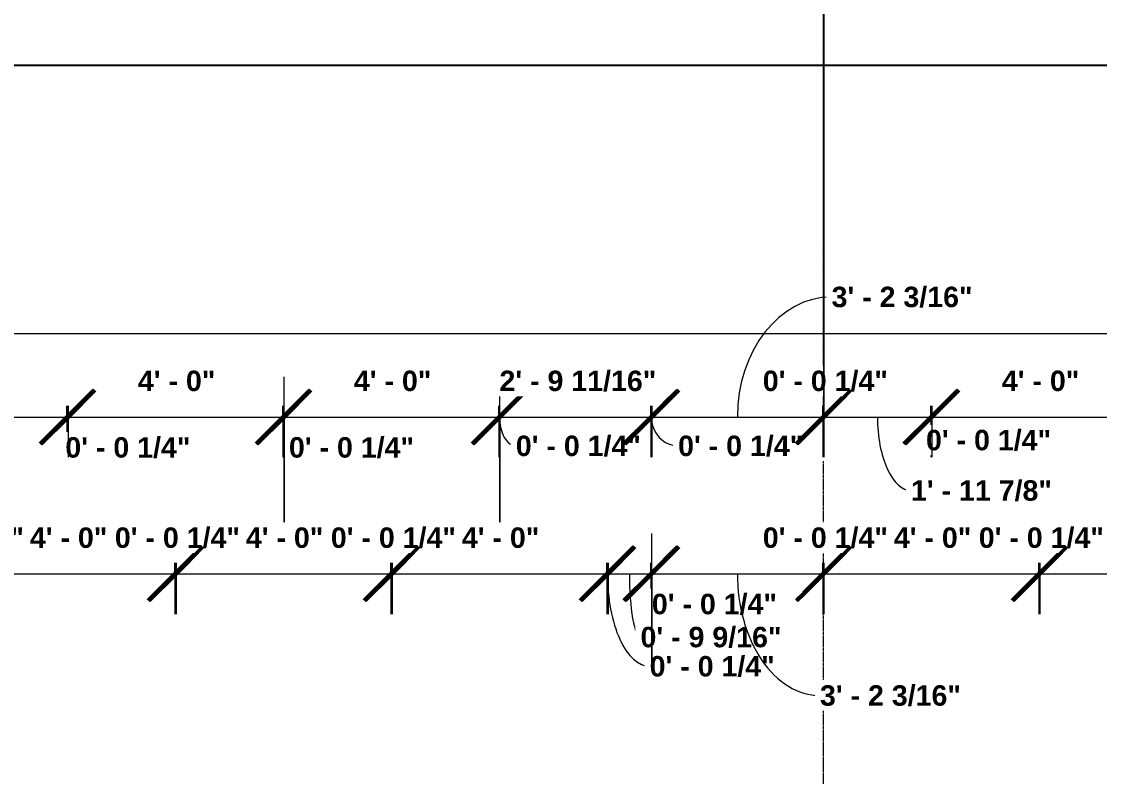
# Model space of a CAD drawing. Header units: inches. Extents: x 23906 to 26777, y -23220 to -20467.
# Drawn here: x 24933.3 to 25174.1, y -23051 to -22882.3 of the extents above; entities that cross this region are included whole.
import ezdxf

# ---------------------------------------------------------------- set-up
doc = ezdxf.new("R2010")
doc.units = ezdxf.units.IN
doc.header["$MEASUREMENT"] = 0
doc.linetypes.add('Grid Line 1_2_', pattern=[0.875, 0.5, -0.125, 0.125, -0.125])
for name, color, linetype, lineweight in [('A-ANNO-DIMS', 211, 'Continuous', 9), ('A-ANNO-DIMS-96', 211, 'Continuous', 9), ('A-SITE-ROAD', 130, 'Continuous', 20), ('A-SITE-SWLK', 140, 'Continuous', 20), ('C-TOPO', 7, 'Continuous', 20), ('S-GRID', 1, 'Continuous', 9)]:
    doc.layers.add(name, color=color, linetype=linetype, lineweight=lineweight)
doc.styles.add('Arial_B_1', font='arialbd.ttf', dxfattribs={"height": 4.566403})
doc.dimstyles.new('OD_Dimension_2_1', dxfattribs={"dimscale": 12, "dimtxt": 4.5, "dimasz": 1, "dimexe": 0.75, "dimexo": 0.5, "dimgap": 0.375, "dimtad": 1, "dimdec": 4, "dimrnd": 0.0625, "dimzin": 1, "dimdsep": 46, "dimlunit": 4, "dimtxsty": 'Arial_B_1', "dimblk1": 'OBLIQUE', "dimblk2": 'OBLIQUE', "dimsah": 1, "dimcen": 0.09, "dimdle": 0.75, "dimazin": 0, "dimtfac": 1, "dimtdec": 4, "dimtix": 1, "dimtmove": 1, "dimatfit": 3, "dimfxl": 1, "dimtvp": 1, "dimtfill": 1, "dimfrac": 2, "dimtolj": 1, "dimtzin": 0, "dimlwd": 13, "dimlwe": 13, "dimarcsym": 2})
doc.dimstyles.new('OD_Dimension_2_2', dxfattribs={"dimscale": 12, "dimtxt": 4.5, "dimasz": 1, "dimexe": 0.75, "dimexo": 0.5, "dimgap": 0.375, "dimtad": 1, "dimdec": 4, "dimrnd": 0.0625, "dimzin": 1, "dimdsep": 46, "dimlunit": 4, "dimtxsty": 'Arial_B_1', "dimblk1": 'OBLIQUE', "dimblk2": 'OBLIQUE', "dimsah": 1, "dimcen": 0.09, "dimdle": 0.75, "dimazin": 0, "dimtfac": 1, "dimtdec": 4, "dimtix": 1, "dimtmove": 0, "dimatfit": 3, "dimfxl": 1, "dimtvp": 1, "dimtfill": 1, "dimfrac": 2, "dimtolj": 1, "dimtzin": 0, "dimlwd": 13, "dimlwe": 13, "dimarcsym": 2})

# ---------------------------------------------------------------- blocks, each defined once
blk = doc.blocks.new('DIMBLOCK120-Enlarged First Floor Plan _East_')
at = {"layer": 'A-ANNO-DIMS-96', "lineweight": 50}
for p, q in [((24895.39, -22970.65), (24901.39, -22964.65)), ((24943.39, -22970.65), (24949.39, -22964.65)), ((24895.39, -22970.65), (24889.39, -22976.65)), ((24943.39, -22970.65), (24937.39, -22976.65))]:
    blk.add_line(p, q, dxfattribs=at)
at = {"layer": 'A-ANNO-DIMS-96', "lineweight": 13}
for p, q in [((24895.39, -22968.16), (24895.39, -22979.65)), ((24895.39, -22970.65), (24895.39, -22968.16)), ((24943.39, -22968.16), (24943.39, -22979.65)), ((24943.39, -22970.65), (24943.39, -22968.16)), ((24895.39, -22970.65), (24943.39, -22970.65))]:
    blk.add_line(p, q, dxfattribs=at)
at = {"layer": 'A-ANNO-DIMS-96', "color": 0, "lineweight": 13, "insert": (24911, -22960.29), "char_height": 4.566, "width": 20.1429, "attachment_point": 1, "line_spacing_factor": 0.938532, "style": 'Arial_B_1', "bg_fill": 3, "box_fill_scale": 1.25, "bg_fill_color": 0, "bg_fill_transparency": 0}
blk.add_mtext('4\' - 0"', dxfattribs=at)
blk = doc.blocks.new('_Oblique')
at = {"color": 0, "linetype": 'ByBlock', "lineweight": -2}
blk.add_line((-0.5, -0.5), (0.5, 0.5), dxfattribs=at)
blk = doc.blocks.new('DIMBLOCK121-Enlarged First Floor Plan _East_')
at = {"layer": 'A-ANNO-DIMS-96', "lineweight": 50}
for p, q in [((24943.39, -22970.65), (24949.39, -22964.65)), ((24943.64, -22970.65), (24949.64, -22964.65)), ((24943.39, -22970.65), (24937.39, -22976.65)), ((24943.64, -22970.65), (24937.64, -22976.65))]:
    blk.add_line(p, q, dxfattribs=at)
at = {"layer": 'A-ANNO-DIMS-96', "lineweight": 13}
for p, q in [((24943.39, -22968.16), (24943.39, -22979.65)), ((24943.39, -22970.65), (24943.39, -22968.16)), ((24943.64, -22968.16), (24943.64, -22979.65)), ((24943.64, -22970.65), (24943.64, -22968.16)), ((24943.39, -22970.65), (24943.64, -22970.65))]:
    blk.add_line(p, q, dxfattribs=at)
blk.add_ellipse((24943.04, -22970.65), major_axis=(0, 6.8), ratio=0.069803, start_param=3.141593, end_param=4.712389, dxfattribs=at)
at = {"layer": 'A-ANNO-DIMS-96', "color": 0, "lineweight": 13, "insert": (24943.04, -22975.16), "char_height": 4.5664, "width": 32.4857, "attachment_point": 1, "line_spacing_factor": 0.938532, "style": 'Arial_B_1', "bg_fill": 3, "box_fill_scale": 1.25, "bg_fill_color": 0, "bg_fill_transparency": 0}
blk.add_mtext('0\' - 0 1/4"', dxfattribs=at)
blk = doc.blocks.new('DIMBLOCK122-Enlarged First Floor Plan _East_')
at = {"layer": 'A-ANNO-DIMS-96', "lineweight": 50}
for p, q in [((24943.64, -22970.65), (24949.64, -22964.65)), ((24991.64, -22970.65), (24997.64, -22964.65)), ((24943.64, -22970.65), (24937.64, -22976.65)), ((24991.64, -22970.65), (24985.64, -22976.65))]:
    blk.add_line(p, q, dxfattribs=at)
at = {"layer": 'A-ANNO-DIMS-96', "lineweight": 13}
for p, q in [((24943.64, -22968.16), (24943.64, -22979.65)), ((24943.64, -22970.65), (24943.64, -22968.16)), ((24991.64, -22968.16), (24991.64, -22979.65)), ((24991.64, -22970.65), (24991.64, -22968.16)), ((24943.64, -22970.65), (24991.64, -22970.65))]:
    blk.add_line(p, q, dxfattribs=at)
at = {"layer": 'A-ANNO-DIMS-96', "color": 0, "lineweight": 13, "insert": (24959.25, -22960.29), "char_height": 4.566, "width": 20.1429, "attachment_point": 1, "line_spacing_factor": 0.938532, "style": 'Arial_B_1', "bg_fill": 3, "box_fill_scale": 1.25, "bg_fill_color": 0, "bg_fill_transparency": 0}
blk.add_mtext('4\' - 0"', dxfattribs=at)
blk = doc.blocks.new('DIMBLOCK123-Enlarged First Floor Plan _East_')
at = {"layer": 'A-ANNO-DIMS-96', "lineweight": 13}
for p, q in [((24991.89, -22998.63), (24991.89, -22961.65)), ((24991.64, -22968.16), (24991.64, -22979.65)), ((24991.64, -22970.65), (24991.64, -22968.16)), ((24991.64, -22970.65), (24991.89, -22970.65)), ((24991.89, -22970.65), (24991.89, -22998.63))]:
    blk.add_line(p, q, dxfattribs=at)
at = {"layer": 'A-ANNO-DIMS-96', "lineweight": 50}
for p, q in [((24991.64, -22970.65), (24997.64, -22964.65)), ((24991.89, -22970.65), (24997.89, -22964.65)), ((24991.64, -22970.65), (24985.64, -22976.65)), ((24991.89, -22970.65), (24985.89, -22976.65))]:
    blk.add_line(p, q, dxfattribs=at)
at = {"layer": 'A-ANNO-DIMS-96', "lineweight": 13}
blk.add_ellipse((24992.99, -22970.65), major_axis=(0, 6.8), ratio=0.180473, start_param=1.570796, end_param=3.141593, dxfattribs=at)
at = {"layer": 'A-ANNO-DIMS-96', "color": 0, "lineweight": 13, "insert": (24992.99, -22975.16), "char_height": 4.5664, "width": 32.4857, "attachment_point": 1, "line_spacing_factor": 0.938532, "style": 'Arial_B_1', "bg_fill": 3, "box_fill_scale": 1.25, "bg_fill_color": 0, "bg_fill_transparency": 0}
blk.add_mtext('0\' - 0 1/4"', dxfattribs=at)
blk = doc.blocks.new('DIMBLOCK124-Enlarged First Floor Plan _East_')
at = {"layer": 'A-ANNO-DIMS-96', "lineweight": 13}
for p, q in [((24991.89, -22998.63), (24991.89, -22961.65)), ((25039.89, -22968.16), (25039.89, -22979.65)), ((25039.89, -22970.65), (25039.89, -22968.16)), ((24991.89, -22970.65), (25039.89, -22970.65)), ((24991.89, -22970.65), (24991.89, -22998.63))]:
    blk.add_line(p, q, dxfattribs=at)
at = {"layer": 'A-ANNO-DIMS-96', "lineweight": 50}
for p, q in [((24991.89, -22970.65), (24997.89, -22964.65)), ((25039.89, -22970.65), (25045.89, -22964.65)), ((24991.89, -22970.65), (24985.89, -22976.65)), ((25039.89, -22970.65), (25033.89, -22976.65))]:
    blk.add_line(p, q, dxfattribs=at)
at = {"layer": 'A-ANNO-DIMS-96', "color": 0, "lineweight": 13, "insert": (25007.5, -22960.29), "char_height": 4.566, "width": 20.1429, "attachment_point": 1, "line_spacing_factor": 0.938532, "style": 'Arial_B_1', "bg_fill": 3, "box_fill_scale": 1.25, "bg_fill_color": 0, "bg_fill_transparency": 0}
blk.add_mtext('4\' - 0"', dxfattribs=at)
blk = doc.blocks.new('DIMBLOCK125-Enlarged First Floor Plan _East_')
at = {"layer": 'A-ANNO-DIMS-96', "lineweight": 13}
for p, q in [((25040.14, -22998.63), (25040.14, -22961.65)), ((25039.89, -22968.16), (25039.89, -22979.65)), ((25039.89, -22970.65), (25039.89, -22968.16)), ((25039.89, -22970.65), (25040.14, -22970.65)), ((25040.14, -22970.65), (25040.14, -22998.63))]:
    blk.add_line(p, q, dxfattribs=at)
at = {"layer": 'A-ANNO-DIMS-96', "lineweight": 50}
for p, q in [((25039.89, -22970.65), (25045.89, -22964.65)), ((25040.14, -22970.65), (25046.14, -22964.65)), ((25039.89, -22970.65), (25033.89, -22976.65)), ((25040.14, -22970.65), (25034.14, -22976.65))]:
    blk.add_line(p, q, dxfattribs=at)
at = {"layer": 'A-ANNO-DIMS-96', "lineweight": 13}
blk.add_ellipse((25043.68, -22970.65), major_axis=(0, 6.44), ratio=0.568643, start_param=1.570796, end_param=3.141593, dxfattribs=at)
at = {"layer": 'A-ANNO-DIMS-96', "color": 0, "lineweight": 13, "insert": (25043.68, -22974.81), "char_height": 4.5664, "width": 32.4857, "attachment_point": 1, "line_spacing_factor": 0.938532, "style": 'Arial_B_1', "bg_fill": 3, "box_fill_scale": 1.25, "bg_fill_color": 0, "bg_fill_transparency": 0}
blk.add_mtext('0\' - 0 1/4"', dxfattribs=at)
blk = doc.blocks.new('DIMBLOCK126-Enlarged First Floor Plan _East_')
at = {"layer": 'A-ANNO-DIMS-96', "lineweight": 13}
for p, q in [((25040.14, -22998.63), (25040.14, -22961.65)), ((25073.83, -22968.16), (25073.83, -22979.65)), ((25073.83, -22970.65), (25073.83, -22968.16)), ((25040.14, -22970.65), (25073.83, -22970.65)), ((25040.14, -22970.65), (25040.14, -22998.63))]:
    blk.add_line(p, q, dxfattribs=at)
at = {"layer": 'A-ANNO-DIMS-96', "lineweight": 50}
for p, q in [((25040.14, -22970.65), (25046.14, -22964.65)), ((25073.83, -22970.65), (25079.83, -22964.65)), ((25040.14, -22970.65), (25034.14, -22976.65)), ((25073.83, -22970.65), (25067.83, -22976.65))]:
    blk.add_line(p, q, dxfattribs=at)
at = {"layer": 'A-ANNO-DIMS-96', "color": 0, "lineweight": 13, "insert": (25040.02, -22960.29), "char_height": 4.5664, "width": 40.7143, "attachment_point": 1, "line_spacing_factor": 0.938532, "style": 'Arial_B_1', "bg_fill": 3, "box_fill_scale": 1.25, "bg_fill_color": 0, "bg_fill_transparency": 0}
blk.add_mtext('2\' - 9 11/16"', dxfattribs=at)
blk = doc.blocks.new('DIMBLOCK127-Enlarged First Floor Plan _East_')
at = {"layer": 'A-ANNO-DIMS-96', "lineweight": 50}
for p, q in [((25073.83, -22970.65), (25079.83, -22964.65)), ((25074.08, -22970.65), (25080.08, -22964.65)), ((25073.83, -22970.65), (25067.83, -22976.65)), ((25074.08, -22970.65), (25068.08, -22976.65))]:
    blk.add_line(p, q, dxfattribs=at)
at = {"layer": 'A-ANNO-DIMS-96', "lineweight": 13}
for p, q in [((25073.83, -22968.16), (25073.83, -22979.65)), ((25073.83, -22970.65), (25073.83, -22968.16)), ((25074.08, -22968.16), (25074.08, -22979.65)), ((25074.08, -22970.65), (25074.08, -22968.16)), ((25073.83, -22970.65), (25074.08, -22970.65))]:
    blk.add_line(p, q, dxfattribs=at)
blk.add_ellipse((25079.93, -22970.65), major_axis=(0, 6.44), ratio=0.927589, start_param=1.570796, end_param=3.141593, dxfattribs=at)
at = {"layer": 'A-ANNO-DIMS-96', "color": 0, "lineweight": 13, "insert": (25079.93, -22974.81), "char_height": 4.5664, "width": 32.4857, "attachment_point": 1, "line_spacing_factor": 0.938532, "style": 'Arial_B_1', "bg_fill": 3, "box_fill_scale": 1.25, "bg_fill_color": 0, "bg_fill_transparency": 0}
blk.add_mtext('0\' - 0 1/4"', dxfattribs=at)
blk = doc.blocks.new('DIMBLOCK128-Enlarged First Floor Plan _East_')
at = {"layer": 'A-ANNO-DIMS-96', "lineweight": 50}
for p, q in [((25074.08, -22970.65), (25080.08, -22964.65)), ((25112.27, -22970.65), (25118.27, -22964.65)), ((25074.08, -22970.65), (25068.08, -22976.65)), ((25112.27, -22970.65), (25106.27, -22976.65))]:
    blk.add_line(p, q, dxfattribs=at)
at = {"layer": 'A-ANNO-DIMS-96', "lineweight": 13}
for p, q in [((25074.08, -22968.16), (25074.08, -22979.65)), ((25074.08, -22970.65), (25074.08, -22968.16)), ((25112.27, -22968.16), (25112.27, -22979.65)), ((25112.27, -22970.65), (25112.27, -22968.16)), ((25074.08, -22970.65), (25112.27, -22970.65))]:
    blk.add_line(p, q, dxfattribs=at)
blk.add_ellipse((25114.21, -22970.65), major_axis=(0, 26.83), ratio=0.784004, start_param=0, end_param=1.570796, dxfattribs=at)
at = {"layer": 'A-ANNO-DIMS-96', "color": 0, "lineweight": 13, "insert": (25114.21, -22941.53), "char_height": 4.5664, "width": 36.6, "attachment_point": 1, "line_spacing_factor": 0.938532, "style": 'Arial_B_1', "bg_fill": 3, "box_fill_scale": 1.25, "bg_fill_color": 0, "bg_fill_transparency": 0}
blk.add_mtext('3\' - 2 3/16"', dxfattribs=at)
blk = doc.blocks.new('DIMBLOCK129-Enlarged First Floor Plan _East_')
at = {"layer": 'A-ANNO-DIMS-96', "lineweight": 13}
for p, q in [((25112.52, -22804.62), (25112.52, -22979.65)), ((25112.52, -22970.65), (25112.52, -22804.62)), ((25112.27, -22968.16), (25112.27, -22979.65)), ((25112.27, -22970.65), (25112.27, -22968.16)), ((25112.27, -22970.65), (25112.52, -22970.65))]:
    blk.add_line(p, q, dxfattribs=at)
at = {"layer": 'A-ANNO-DIMS-96', "lineweight": 50}
for p, q in [((25112.27, -22970.65), (25118.27, -22964.65)), ((25112.52, -22970.65), (25118.52, -22964.65)), ((25112.27, -22970.65), (25106.27, -22976.65)), ((25112.52, -22970.65), (25106.52, -22976.65))]:
    blk.add_line(p, q, dxfattribs=at)
at = {"layer": 'A-ANNO-DIMS-96', "color": 0, "lineweight": 13, "insert": (25098.85, -22960.29), "char_height": 4.5664, "width": 32.4857, "attachment_point": 1, "line_spacing_factor": 0.938532, "style": 'Arial_B_1', "bg_fill": 3, "box_fill_scale": 1.25, "bg_fill_color": 0, "bg_fill_transparency": 0}
blk.add_mtext('0\' - 0 1/4"', dxfattribs=at)
blk = doc.blocks.new('DIMBLOCK130-Enlarged First Floor Plan _East_')
at = {"layer": 'A-ANNO-DIMS-96', "lineweight": 13}
for p, q in [((25112.52, -22804.62), (25112.52, -22979.65)), ((25112.52, -22970.65), (25112.52, -22804.62)), ((25136.39, -22968.16), (25136.39, -22979.65)), ((25136.39, -22970.65), (25136.39, -22968.16)), ((25112.52, -22970.65), (25136.39, -22970.65))]:
    blk.add_line(p, q, dxfattribs=at)
at = {"layer": 'A-ANNO-DIMS-96', "lineweight": 50}
for p, q in [((25112.52, -22970.65), (25118.52, -22964.65)), ((25136.39, -22970.65), (25142.39, -22964.65)), ((25112.52, -22970.65), (25106.52, -22976.65)), ((25136.39, -22970.65), (25130.39, -22976.65))]:
    blk.add_line(p, q, dxfattribs=at)
at = {"layer": 'A-ANNO-DIMS-96', "lineweight": 13}
blk.add_ellipse((25131.95, -22970.65), major_axis=(0, 16.42), ratio=0.456341, start_param=1.570796, end_param=3.141593, dxfattribs=at)
at = {"layer": 'A-ANNO-DIMS-96', "color": 0, "lineweight": 13, "insert": (25131.95, -22984.79), "char_height": 4.5664, "width": 36.6, "attachment_point": 1, "line_spacing_factor": 0.938532, "style": 'Arial_B_1', "bg_fill": 3, "box_fill_scale": 1.25, "bg_fill_color": 0, "bg_fill_transparency": 0}
blk.add_mtext('1\' - 11 7/8"', dxfattribs=at)
blk = doc.blocks.new('DIMBLOCK131-Enlarged First Floor Plan _East_')
at = {"layer": 'A-ANNO-DIMS-96', "lineweight": 50}
for p, q in [((25136.39, -22970.65), (25142.39, -22964.65)), ((25136.64, -22970.65), (25142.64, -22964.65)), ((25136.39, -22970.65), (25130.39, -22976.65)), ((25136.64, -22970.65), (25130.64, -22976.65))]:
    blk.add_line(p, q, dxfattribs=at)
at = {"layer": 'A-ANNO-DIMS-96', "lineweight": 13}
for p, q in [((25136.39, -22968.16), (25136.39, -22979.65)), ((25136.39, -22970.65), (25136.39, -22968.16)), ((25136.64, -22968.16), (25136.64, -22979.65)), ((25136.64, -22970.65), (25136.64, -22968.16)), ((25136.39, -22970.65), (25136.64, -22970.65))]:
    blk.add_line(p, q, dxfattribs=at)
blk.add_ellipse((25135.31, -22970.65), major_axis=(0, 5.15), ratio=0.23445, start_param=3.141593, end_param=4.712389, dxfattribs=at)
at = {"layer": 'A-ANNO-DIMS-96', "color": 0, "lineweight": 13, "insert": (25135.31, -22973.52), "char_height": 4.5664, "width": 32.4857, "attachment_point": 1, "line_spacing_factor": 0.938532, "style": 'Arial_B_1', "bg_fill": 3, "box_fill_scale": 1.25, "bg_fill_color": 0, "bg_fill_transparency": 0}
blk.add_mtext('0\' - 0 1/4"', dxfattribs=at)
blk = doc.blocks.new('DIMBLOCK132-Enlarged First Floor Plan _East_')
at = {"layer": 'A-ANNO-DIMS-96', "lineweight": 50}
for p, q in [((25136.64, -22970.65), (25142.64, -22964.65)), ((25184.64, -22970.65), (25190.64, -22964.65)), ((25136.64, -22970.65), (25130.64, -22976.65)), ((25184.64, -22970.65), (25178.64, -22976.65))]:
    blk.add_line(p, q, dxfattribs=at)
at = {"layer": 'A-ANNO-DIMS-96', "lineweight": 13}
for p, q in [((25136.64, -22968.16), (25136.64, -22979.65)), ((25136.64, -22970.65), (25136.64, -22968.16)), ((25184.64, -22968.16), (25184.64, -22979.65)), ((25184.64, -22970.65), (25184.64, -22968.16)), ((25136.64, -22970.65), (25184.64, -22970.65))]:
    blk.add_line(p, q, dxfattribs=at)
at = {"layer": 'A-ANNO-DIMS-96', "color": 0, "lineweight": 13, "insert": (25152.25, -22960.29), "char_height": 4.566, "width": 20.1429, "attachment_point": 1, "line_spacing_factor": 0.938532, "style": 'Arial_B_1', "bg_fill": 3, "box_fill_scale": 1.25, "bg_fill_color": 0, "bg_fill_transparency": 0}
blk.add_mtext('4\' - 0"', dxfattribs=at)
blk = doc.blocks.new('DIMBLOCK217-Enlarged First Floor Plan _East_')
at = {"layer": 'A-ANNO-DIMS-96', "lineweight": 50}
for p, q in [((24919.27, -23005.69), (24925.27, -22999.69)), ((24919.52, -23005.69), (24925.52, -22999.69)), ((24919.27, -23005.69), (24913.27, -23011.69)), ((24919.52, -23005.69), (24913.52, -23011.69))]:
    blk.add_line(p, q, dxfattribs=at)
at = {"layer": 'A-ANNO-DIMS-96', "lineweight": 13}
for p, q in [((24919.27, -23003.2), (24919.27, -23014.69)), ((24919.27, -23005.69), (24919.27, -23003.2)), ((24919.52, -23003.2), (24919.52, -23014.69)), ((24919.52, -23005.69), (24919.52, -23003.2)), ((24919.27, -23005.69), (24919.52, -23005.69))]:
    blk.add_line(p, q, dxfattribs=at)
at = {"layer": 'A-ANNO-DIMS-96', "color": 0, "lineweight": 13, "insert": (24905.85, -22995.33), "char_height": 4.5664, "width": 32.4857, "attachment_point": 1, "line_spacing_factor": 0.938532, "style": 'Arial_B_1', "bg_fill": 3, "box_fill_scale": 1.25, "bg_fill_color": 0, "bg_fill_transparency": 0}
blk.add_mtext('0\' - 0 1/4"', dxfattribs=at)
blk = doc.blocks.new('DIMBLOCK218-Enlarged First Floor Plan _East_')
at = {"layer": 'A-ANNO-DIMS-96', "lineweight": 50}
for p, q in [((24919.52, -23005.69), (24925.52, -22999.69)), ((24967.52, -23005.69), (24973.52, -22999.69)), ((24919.52, -23005.69), (24913.52, -23011.69)), ((24967.52, -23005.69), (24961.52, -23011.69))]:
    blk.add_line(p, q, dxfattribs=at)
at = {"layer": 'A-ANNO-DIMS-96', "lineweight": 13}
for p, q in [((24919.52, -23003.2), (24919.52, -23014.69)), ((24919.52, -23005.69), (24919.52, -23003.2)), ((24967.52, -23003.2), (24967.52, -23014.69)), ((24967.52, -23005.69), (24967.52, -23003.2)), ((24919.52, -23005.69), (24967.52, -23005.69))]:
    blk.add_line(p, q, dxfattribs=at)
at = {"layer": 'A-ANNO-DIMS-96', "color": 0, "lineweight": 13, "insert": (24935.12, -22995.33), "char_height": 4.566, "width": 20.1429, "attachment_point": 1, "line_spacing_factor": 0.938532, "style": 'Arial_B_1', "bg_fill": 3, "box_fill_scale": 1.25, "bg_fill_color": 0, "bg_fill_transparency": 0}
blk.add_mtext('4\' - 0"', dxfattribs=at)
blk = doc.blocks.new('DIMBLOCK219-Enlarged First Floor Plan _East_')
at = {"layer": 'A-ANNO-DIMS-96', "lineweight": 50}
for p, q in [((24967.52, -23005.69), (24973.52, -22999.69)), ((24967.77, -23005.69), (24973.77, -22999.69)), ((24967.52, -23005.69), (24961.52, -23011.69)), ((24967.77, -23005.69), (24961.77, -23011.69))]:
    blk.add_line(p, q, dxfattribs=at)
at = {"layer": 'A-ANNO-DIMS-96', "lineweight": 13}
for p, q in [((24967.52, -23003.2), (24967.52, -23014.69)), ((24967.52, -23005.69), (24967.52, -23003.2)), ((24967.77, -23003.2), (24967.77, -23014.69)), ((24967.77, -23005.69), (24967.77, -23003.2)), ((24967.52, -23005.69), (24967.77, -23005.69))]:
    blk.add_line(p, q, dxfattribs=at)
at = {"layer": 'A-ANNO-DIMS-96', "color": 0, "lineweight": 13, "insert": (24954.1, -22995.33), "char_height": 4.5664, "width": 32.4857, "attachment_point": 1, "line_spacing_factor": 0.938532, "style": 'Arial_B_1', "bg_fill": 3, "box_fill_scale": 1.25, "bg_fill_color": 0, "bg_fill_transparency": 0}
blk.add_mtext('0\' - 0 1/4"', dxfattribs=at)
blk = doc.blocks.new('DIMBLOCK220-Enlarged First Floor Plan _East_')
at = {"layer": 'A-ANNO-DIMS-96', "lineweight": 50}
for p, q in [((24967.77, -23005.69), (24973.77, -22999.69)), ((25015.77, -23005.69), (25021.77, -22999.69)), ((24967.77, -23005.69), (24961.77, -23011.69)), ((25015.77, -23005.69), (25009.77, -23011.69))]:
    blk.add_line(p, q, dxfattribs=at)
at = {"layer": 'A-ANNO-DIMS-96', "lineweight": 13}
for p, q in [((24967.77, -23003.2), (24967.77, -23014.69)), ((24967.77, -23005.69), (24967.77, -23003.2)), ((25015.77, -23003.2), (25015.77, -23014.69)), ((25015.77, -23005.69), (25015.77, -23003.2)), ((24967.77, -23005.69), (25015.77, -23005.69))]:
    blk.add_line(p, q, dxfattribs=at)
at = {"layer": 'A-ANNO-DIMS-96', "color": 0, "lineweight": 13, "insert": (24983.37, -22995.33), "char_height": 4.566, "width": 20.1429, "attachment_point": 1, "line_spacing_factor": 0.938532, "style": 'Arial_B_1', "bg_fill": 3, "box_fill_scale": 1.25, "bg_fill_color": 0, "bg_fill_transparency": 0}
blk.add_mtext('4\' - 0"', dxfattribs=at)
blk = doc.blocks.new('DIMBLOCK221-Enlarged First Floor Plan _East_')
at = {"layer": 'A-ANNO-DIMS-96', "lineweight": 50}
for p, q in [((25015.77, -23005.69), (25021.77, -22999.69)), ((25016.02, -23005.69), (25022.02, -22999.69)), ((25015.77, -23005.69), (25009.77, -23011.69)), ((25016.02, -23005.69), (25010.02, -23011.69))]:
    blk.add_line(p, q, dxfattribs=at)
at = {"layer": 'A-ANNO-DIMS-96', "lineweight": 13}
for p, q in [((25015.77, -23003.2), (25015.77, -23014.69)), ((25015.77, -23005.69), (25015.77, -23003.2)), ((25016.02, -23003.2), (25016.02, -23014.69)), ((25016.02, -23005.69), (25016.02, -23003.2)), ((25015.77, -23005.69), (25016.02, -23005.69))]:
    blk.add_line(p, q, dxfattribs=at)
at = {"layer": 'A-ANNO-DIMS-96', "color": 0, "lineweight": 13, "insert": (25002.35, -22995.33), "char_height": 4.5664, "width": 32.4857, "attachment_point": 1, "line_spacing_factor": 0.938532, "style": 'Arial_B_1', "bg_fill": 3, "box_fill_scale": 1.25, "bg_fill_color": 0, "bg_fill_transparency": 0}
blk.add_mtext('0\' - 0 1/4"', dxfattribs=at)
blk = doc.blocks.new('DIMBLOCK222-Enlarged First Floor Plan _East_')
at = {"layer": 'A-ANNO-DIMS-96', "lineweight": 50}
for p, q in [((25016.02, -23005.69), (25022.02, -22999.69)), ((25064.02, -23005.69), (25070.02, -22999.69)), ((25016.02, -23005.69), (25010.02, -23011.69)), ((25064.02, -23005.69), (25058.02, -23011.69))]:
    blk.add_line(p, q, dxfattribs=at)
at = {"layer": 'A-ANNO-DIMS-96', "lineweight": 13}
for p, q in [((25016.02, -23003.2), (25016.02, -23014.69)), ((25016.02, -23005.69), (25016.02, -23003.2)), ((25064.02, -23003.2), (25064.02, -23014.69)), ((25064.02, -23005.69), (25064.02, -23003.2)), ((25016.02, -23005.69), (25064.02, -23005.69))]:
    blk.add_line(p, q, dxfattribs=at)
at = {"layer": 'A-ANNO-DIMS-96', "color": 0, "lineweight": 13, "insert": (25031.62, -22995.33), "char_height": 4.566, "width": 20.1429, "attachment_point": 1, "line_spacing_factor": 0.938532, "style": 'Arial_B_1', "bg_fill": 3, "box_fill_scale": 1.25, "bg_fill_color": 0, "bg_fill_transparency": 0}
blk.add_mtext('4\' - 0"', dxfattribs=at)
blk = doc.blocks.new('DIMBLOCK223-Enlarged First Floor Plan _East_')
at = {"layer": 'A-ANNO-DIMS-96', "lineweight": 50}
for p, q in [((25064.02, -23005.69), (25070.02, -22999.69)), ((25064.27, -23005.69), (25070.27, -22999.69)), ((25064.02, -23005.69), (25058.02, -23011.69)), ((25064.27, -23005.69), (25058.27, -23011.69))]:
    blk.add_line(p, q, dxfattribs=at)
at = {"layer": 'A-ANNO-DIMS-96', "lineweight": 13}
for p, q in [((25064.02, -23003.2), (25064.02, -23014.69)), ((25064.02, -23005.69), (25064.02, -23003.2)), ((25064.27, -23003.2), (25064.27, -23014.69)), ((25064.27, -23005.69), (25064.27, -23003.2)), ((25064.02, -23005.69), (25064.27, -23005.69))]:
    blk.add_line(p, q, dxfattribs=at)
blk.add_ellipse((25073.57, -23005.69), major_axis=(0, 20.67), ratio=0.456117, start_param=1.570796, end_param=3.141593, dxfattribs=at)
at = {"layer": 'A-ANNO-DIMS-96', "color": 0, "lineweight": 13, "insert": (25073.57, -23024.07), "char_height": 4.5664, "width": 32.4857, "attachment_point": 1, "line_spacing_factor": 0.938532, "style": 'Arial_B_1', "bg_fill": 3, "box_fill_scale": 1.25, "bg_fill_color": 0, "bg_fill_transparency": 0}
blk.add_mtext('0\' - 0 1/4"', dxfattribs=at)
blk = doc.blocks.new('DIMBLOCK224-Enlarged First Floor Plan _East_')
at = {"layer": 'A-ANNO-DIMS-96', "lineweight": 50}
for p, q in [((25064.27, -23005.69), (25070.27, -22999.69)), ((25073.83, -23005.69), (25079.83, -22999.69)), ((25064.27, -23005.69), (25058.27, -23011.69)), ((25073.83, -23005.69), (25067.83, -23011.69))]:
    blk.add_line(p, q, dxfattribs=at)
at = {"layer": 'A-ANNO-DIMS-96', "lineweight": 13}
for p, q in [((25064.27, -23003.2), (25064.27, -23014.69)), ((25064.27, -23005.69), (25064.27, -23003.2)), ((25073.83, -23003.2), (25073.83, -23014.69)), ((25073.83, -23005.69), (25073.83, -23003.2)), ((25064.27, -23005.69), (25073.83, -23005.69))]:
    blk.add_line(p, q, dxfattribs=at)
blk.add_ellipse((25071.53, -23005.69), major_axis=(0, 14.13), ratio=0.175751, start_param=1.570796, end_param=3.141593, dxfattribs=at)
at = {"layer": 'A-ANNO-DIMS-96', "color": 0, "lineweight": 13, "insert": (25071.53, -23017.54), "char_height": 4.5664, "width": 36.6, "attachment_point": 1, "line_spacing_factor": 0.938532, "style": 'Arial_B_1', "bg_fill": 3, "box_fill_scale": 1.25, "bg_fill_color": 0, "bg_fill_transparency": 0}
blk.add_mtext('0\' - 9 9/16"', dxfattribs=at)
blk = doc.blocks.new('DIMBLOCK225-Enlarged First Floor Plan _East_')
at = {"layer": 'A-ANNO-DIMS-96', "lineweight": 13}
for p, q in [((25074.08, -23026.3), (25074.08, -22996.69)), ((25073.83, -23003.2), (25073.83, -23014.69)), ((25073.83, -23005.69), (25073.83, -23003.2)), ((25073.83, -23005.69), (25074.08, -23005.69)), ((25074.08, -23005.69), (25074.08, -23026.3))]:
    blk.add_line(p, q, dxfattribs=at)
at = {"layer": 'A-ANNO-DIMS-96', "lineweight": 50}
for p, q in [((25073.83, -23005.69), (25079.83, -22999.69)), ((25074.08, -23005.69), (25080.08, -22999.69)), ((25073.83, -23005.69), (25067.83, -23011.69)), ((25074.08, -23005.69), (25068.08, -23011.69))]:
    blk.add_line(p, q, dxfattribs=at)
at = {"layer": 'A-ANNO-DIMS-96', "lineweight": 13}
blk.add_ellipse((25074.07, -23005.69), major_axis=(0, 6.75), ratio=0.017862, start_param=1.570796, end_param=3.141593, dxfattribs=at)
at = {"layer": 'A-ANNO-DIMS-96', "color": 0, "lineweight": 13, "insert": (25074.07, -23010.16), "char_height": 4.5664, "width": 32.4857, "attachment_point": 1, "line_spacing_factor": 0.938532, "style": 'Arial_B_1', "bg_fill": 3, "box_fill_scale": 1.25, "bg_fill_color": 0, "bg_fill_transparency": 0}
blk.add_mtext('0\' - 0 1/4"', dxfattribs=at)
blk = doc.blocks.new('DIMBLOCK226-Enlarged First Floor Plan _East_')
at = {"layer": 'A-ANNO-DIMS-96', "lineweight": 13}
for p, q in [((25074.08, -23026.3), (25074.08, -22996.69)), ((25112.27, -23003.2), (25112.27, -23014.69)), ((25112.27, -23005.69), (25112.27, -23003.2)), ((25074.08, -23005.69), (25112.27, -23005.69)), ((25074.08, -23005.69), (25074.08, -23026.3))]:
    blk.add_line(p, q, dxfattribs=at)
at = {"layer": 'A-ANNO-DIMS-96', "lineweight": 50}
for p, q in [((25074.08, -23005.69), (25080.08, -22999.69)), ((25112.27, -23005.69), (25118.27, -22999.69)), ((25074.08, -23005.69), (25068.08, -23011.69)), ((25112.27, -23005.69), (25106.27, -23011.69))]:
    blk.add_line(p, q, dxfattribs=at)
at = {"layer": 'A-ANNO-DIMS-96', "lineweight": 13}
blk.add_ellipse((25111.62, -23005.69), major_axis=(0, 27.19), ratio=0.678502, start_param=1.570796, end_param=3.141593, dxfattribs=at)
at = {"layer": 'A-ANNO-DIMS-96', "color": 0, "lineweight": 13, "insert": (25111.62, -23030.59), "char_height": 4.5664, "width": 36.6, "attachment_point": 1, "line_spacing_factor": 0.938532, "style": 'Arial_B_1', "bg_fill": 3, "box_fill_scale": 1.25, "bg_fill_color": 0, "bg_fill_transparency": 0}
blk.add_mtext('3\' - 2 3/16"', dxfattribs=at)
blk = doc.blocks.new('DIMBLOCK227-Enlarged First Floor Plan _East_')
at = {"layer": 'A-ANNO-DIMS-96', "lineweight": 50}
for p, q in [((25112.27, -23005.69), (25118.27, -22999.69)), ((25112.52, -23005.69), (25118.52, -22999.69)), ((25112.27, -23005.69), (25106.27, -23011.69)), ((25112.52, -23005.69), (25106.52, -23011.69))]:
    blk.add_line(p, q, dxfattribs=at)
at = {"layer": 'A-ANNO-DIMS-96', "lineweight": 13}
for p, q in [((25112.27, -23003.2), (25112.27, -23014.69)), ((25112.27, -23005.69), (25112.27, -23003.2)), ((25112.52, -23003.2), (25112.52, -23014.69)), ((25112.52, -23005.69), (25112.52, -23003.2)), ((25112.27, -23005.69), (25112.52, -23005.69))]:
    blk.add_line(p, q, dxfattribs=at)
at = {"layer": 'A-ANNO-DIMS-96', "color": 0, "lineweight": 13, "insert": (25098.85, -22995.33), "char_height": 4.5664, "width": 32.4857, "attachment_point": 1, "line_spacing_factor": 0.938532, "style": 'Arial_B_1', "bg_fill": 3, "box_fill_scale": 1.25, "bg_fill_color": 0, "bg_fill_transparency": 0}
blk.add_mtext('0\' - 0 1/4"', dxfattribs=at)
blk = doc.blocks.new('DIMBLOCK228-Enlarged First Floor Plan _East_')
at = {"layer": 'A-ANNO-DIMS-96', "lineweight": 50}
for p, q in [((25112.52, -23005.69), (25118.52, -22999.69)), ((25160.52, -23005.69), (25166.52, -22999.69)), ((25112.52, -23005.69), (25106.52, -23011.69)), ((25160.52, -23005.69), (25154.52, -23011.69))]:
    blk.add_line(p, q, dxfattribs=at)
at = {"layer": 'A-ANNO-DIMS-96', "lineweight": 13}
for p, q in [((25112.52, -23003.2), (25112.52, -23014.69)), ((25112.52, -23005.69), (25112.52, -23003.2)), ((25160.52, -23003.2), (25160.52, -23014.69)), ((25160.52, -23005.69), (25160.52, -23003.2)), ((25112.52, -23005.69), (25160.52, -23005.69))]:
    blk.add_line(p, q, dxfattribs=at)
at = {"layer": 'A-ANNO-DIMS-96', "color": 0, "lineweight": 13, "insert": (25128.12, -22995.33), "char_height": 4.566, "width": 20.1429, "attachment_point": 1, "line_spacing_factor": 0.938532, "style": 'Arial_B_1', "bg_fill": 3, "box_fill_scale": 1.25, "bg_fill_color": 0, "bg_fill_transparency": 0}
blk.add_mtext('4\' - 0"', dxfattribs=at)
blk = doc.blocks.new('DIMBLOCK229-Enlarged First Floor Plan _East_')
at = {"layer": 'A-ANNO-DIMS-96', "lineweight": 50}
for p, q in [((25160.52, -23005.69), (25166.52, -22999.69)), ((25160.77, -23005.69), (25166.77, -22999.69)), ((25160.52, -23005.69), (25154.52, -23011.69)), ((25160.77, -23005.69), (25154.77, -23011.69))]:
    blk.add_line(p, q, dxfattribs=at)
at = {"layer": 'A-ANNO-DIMS-96', "lineweight": 13}
for p, q in [((25160.52, -23003.2), (25160.52, -23014.69)), ((25160.52, -23005.69), (25160.52, -23003.2)), ((25160.77, -23003.2), (25160.77, -23014.69)), ((25160.77, -23005.69), (25160.77, -23003.2)), ((25160.52, -23005.69), (25160.77, -23005.69))]:
    blk.add_line(p, q, dxfattribs=at)
at = {"layer": 'A-ANNO-DIMS-96', "color": 0, "lineweight": 13, "insert": (25147.1, -22995.33), "char_height": 4.5664, "width": 32.4857, "attachment_point": 1, "line_spacing_factor": 0.938532, "style": 'Arial_B_1', "bg_fill": 3, "box_fill_scale": 1.25, "bg_fill_color": 0, "bg_fill_transparency": 0}
blk.add_mtext('0\' - 0 1/4"', dxfattribs=at)
blk = doc.blocks.new('DIMBLOCK230-Enlarged First Floor Plan _East_')
at = {"layer": 'A-ANNO-DIMS-96', "lineweight": 50}
for p, q in [((25160.77, -23005.69), (25166.77, -22999.69)), ((25208.77, -23005.69), (25214.77, -22999.69)), ((25160.77, -23005.69), (25154.77, -23011.69)), ((25208.77, -23005.69), (25202.77, -23011.69))]:
    blk.add_line(p, q, dxfattribs=at)
at = {"layer": 'A-ANNO-DIMS-96', "lineweight": 13}
for p, q in [((25160.77, -23003.2), (25160.77, -23014.69)), ((25160.77, -23005.69), (25160.77, -23003.2)), ((25208.77, -23003.2), (25208.77, -23014.69)), ((25208.77, -23005.69), (25208.77, -23003.2)), ((25160.77, -23005.69), (25208.77, -23005.69))]:
    blk.add_line(p, q, dxfattribs=at)
at = {"layer": 'A-ANNO-DIMS-96', "color": 0, "lineweight": 13, "insert": (25176.37, -22995.33), "char_height": 4.566, "width": 20.1429, "attachment_point": 1, "line_spacing_factor": 0.938532, "style": 'Arial_B_1', "bg_fill": 3, "box_fill_scale": 1.25, "bg_fill_color": 0, "bg_fill_transparency": 0}
blk.add_mtext('4\' - 0"', dxfattribs=at)

msp = doc.modelspace()

# ---------------------------------------------------------------- linework, layer by layer
at = {"layer": 'A-SITE-ROAD', "color": 43, "lineweight": 13}
msp.add_line((26158.89344, -22952.06748), (24207.10448, -22952.06748), dxfattribs=at)
at = {"layer": 'A-SITE-SWLK', "color": 43, "lineweight": 13}
msp.add_line((24244.01523, -22892.06748), (25981.01523, -22892.06748), dxfattribs=at)
at = {"layer": 'C-TOPO', "color": 43, "lineweight": 13}
for p, q in [((24244.01514, -22892.06689), (25981.0166, -22892.06689)), ((25981.0166, -22892.06689), (24244.01514, -22892.06689)), ((26363.89648, -22952.06689), (24207.10448, -22952.06689)), ((26284.88965, -22952.06689), (24207.10448, -22952.06689))]:
    msp.add_line(p, q, dxfattribs=at)
at = {"layer": 'S-GRID', "linetype": 'Grid Line 1_2_'}
for p, q in [((25112.39023, -23114.51771), (25112.39023, -20749.66023)), ((25112.39023, -23171.65854), (25112.39023, -20902.42781))]:
    msp.add_line(p, q, dxfattribs=at)

# ---------------------------------------------------------------- dimensions: what is measured, and where the dimension line sits
at = {"layer": 'A-ANNO-DIMS', "lineweight": 13}
for base, p1, p2, override, picture, middle in [((24943.39023, -22970.64582), (24895.39023, -22962.16053), (24943.39023, -22962.16053), {"dimpost": '<>', "dimfxl": 48}, 'DIMBLOCK120-Enlarged First Floor Plan _East_', (24919.39023, -22963.81433)), ((24919.51523, -23005.68557), (24919.26523, -22997.20029), (24919.51523, -22997.20029), {"dimpost": '<>', "dimfxl": 0.25}, 'DIMBLOCK217-Enlarged First Floor Plan _East_', (24919.39023, -22998.8245))]:
    dim = msp.add_linear_dim(base=base, p1=p1, p2=p2, dimstyle='OD_Dimension_2_2', override=override, dxfattribs=at)
    dim.commit()
    dim.dimension.update_dxf_attribs({"geometry": picture, "text_midpoint": middle})

# ---------------------------------------------------------------- next in the draw order: dimensions: what is measured, and where the dimension line sits
dim = msp.add_linear_dim(base=(24943.64023, -22970.64582), p1=(24943.39023, -22962.16053), p2=(24943.64023, -22962.16053), dimstyle='OD_Dimension_2_1', override={"dimpost": '<>', "dimfxl": 0.25}, dxfattribs=at)
dim.commit()
dim.dimension.update_dxf_attribs({"geometry": 'DIMBLOCK121-Enlarged First Floor Plan _East_', "text_midpoint": (24959.28354, -22978.2077), "dimtype": 160})
dim = msp.add_linear_dim(base=(24967.51523, -23005.68557), p1=(24919.51523, -22997.20029), p2=(24967.51523, -22997.20029), dimstyle='OD_Dimension_2_2', override={"dimpost": '<>', "dimfxl": 48}, dxfattribs=at)
dim.commit()
dim.dimension.update_dxf_attribs({"geometry": 'DIMBLOCK218-Enlarged First Floor Plan _East_', "text_midpoint": (24943.51523, -22998.85409)})

# ---------------------------------------------------------------- next in the draw order: dimensions: what is measured, and where the dimension line sits
dim = msp.add_linear_dim(base=(24991.64023, -22970.64582), p1=(24943.64023, -22962.16053), p2=(24991.64023, -22962.16053), dimstyle='OD_Dimension_2_2', override={"dimpost": '<>', "dimfxl": 48}, dxfattribs=at)
dim.commit()
dim.dimension.update_dxf_attribs({"geometry": 'DIMBLOCK122-Enlarged First Floor Plan _East_', "text_midpoint": (24967.64023, -22963.81433)})

# ---------------------------------------------------------------- next in the draw order: dimensions: what is measured, and where the dimension line sits
dim = msp.add_linear_dim(base=(24991.89023, -22970.64582), p1=(24991.64023, -22962.16053), p2=(24991.89023, -22992.62731), dimstyle='OD_Dimension_2_1', override={"dimpost": '<>', "dimfxl": 30.467799}, dxfattribs=at)
dim.commit()
dim.dimension.update_dxf_attribs({"geometry": 'DIMBLOCK123-Enlarged First Floor Plan _East_', "text_midpoint": (25009.23499, -22978.2077), "dimtype": 160})

# ---------------------------------------------------------------- next in the draw order: dimensions: what is measured, and where the dimension line sits
dim = msp.add_linear_dim(base=(25039.89023, -22970.64582), p1=(24991.89023, -22992.62731), p2=(25039.89023, -22962.16053), dimstyle='OD_Dimension_2_2', override={"dimpost": '<>', "dimfxl": 56.852654}, dxfattribs=at)
dim.commit()
dim.dimension.update_dxf_attribs({"geometry": 'DIMBLOCK124-Enlarged First Floor Plan _East_', "text_midpoint": (25015.89023, -22963.81433)})

# ---------------------------------------------------------------- next in the draw order: dimensions: what is measured, and where the dimension line sits
dim = msp.add_linear_dim(base=(25040.14023, -22970.64582), p1=(25039.89023, -22962.16053), p2=(25040.14023, -22992.62731), dimstyle='OD_Dimension_2_1', override={"dimpost": '<>', "dimfxl": 30.467799}, dxfattribs=at)
dim.commit()
dim.dimension.update_dxf_attribs({"geometry": 'DIMBLOCK125-Enlarged First Floor Plan _East_', "text_midpoint": (25059.92121, -22977.85127), "dimtype": 160})
dim = msp.add_linear_dim(base=(24967.76523, -23005.68557), p1=(24967.51523, -22997.20029), p2=(24967.76523, -22997.20029), dimstyle='OD_Dimension_2_2', override={"dimpost": '<>', "dimfxl": 0.25}, dxfattribs=at)
dim.commit()
dim.dimension.update_dxf_attribs({"geometry": 'DIMBLOCK219-Enlarged First Floor Plan _East_', "text_midpoint": (24967.64023, -22998.8245)})

# ---------------------------------------------------------------- next in the draw order: dimensions: what is measured, and where the dimension line sits
for base, p1, p2, override, picture, middle in [((25073.82773, -22970.64582), (25040.14023, -22992.62731), (25073.82773, -22962.16053), {"dimpost": '<>', "dimfxl": 45.421052}, 'DIMBLOCK126-Enlarged First Floor Plan _East_', (25056.98398, -22963.78318)), ((25015.76523, -23005.68557), (24967.76523, -22997.20029), (25015.76523, -22997.20029), {"dimpost": '<>', "dimfxl": 48}, 'DIMBLOCK220-Enlarged First Floor Plan _East_', (24991.76523, -22998.85409))]:
    dim = msp.add_linear_dim(base=base, p1=p1, p2=p2, dimstyle='OD_Dimension_2_2', override=override, dxfattribs=at)
    dim.commit()
    dim.dimension.update_dxf_attribs({"geometry": picture, "text_midpoint": middle})

# ---------------------------------------------------------------- next in the draw order: dimensions: what is measured, and where the dimension line sits
dim = msp.add_linear_dim(base=(25074.07773, -22970.64582), p1=(25073.82773, -22962.16053), p2=(25074.07773, -22962.16053), dimstyle='OD_Dimension_2_1', override={"dimpost": '<>', "dimfxl": 0.25}, dxfattribs=at)
dim.commit()
dim.dimension.update_dxf_attribs({"geometry": 'DIMBLOCK127-Enlarged First Floor Plan _East_', "text_midpoint": (25096.171, -22977.85127), "dimtype": 160})
dim = msp.add_linear_dim(base=(25016.01523, -23005.68557), p1=(25015.76523, -22997.20029), p2=(25016.01523, -22997.20029), dimstyle='OD_Dimension_2_2', override={"dimpost": '<>', "dimfxl": 0.25}, dxfattribs=at)
dim.commit()
dim.dimension.update_dxf_attribs({"geometry": 'DIMBLOCK221-Enlarged First Floor Plan _East_', "text_midpoint": (25015.89023, -22998.8245)})

# ---------------------------------------------------------------- next in the draw order: dimensions: what is measured, and where the dimension line sits
dim = msp.add_linear_dim(base=(25112.26523, -22970.64582), p1=(25074.07773, -22962.16053), p2=(25112.26523, -22962.16053), dimstyle='OD_Dimension_2_1', override={"dimpost": '<>', "dimfxl": 38.1875}, dxfattribs=at)
dim.commit()
dim.dimension.update_dxf_attribs({"geometry": 'DIMBLOCK128-Enlarged First Floor Plan _East_', "text_midpoint": (25132.50718, -22944.57828), "dimtype": 160})
dim = msp.add_linear_dim(base=(25064.01523, -23005.68557), p1=(25016.01523, -22997.20029), p2=(25064.01523, -22997.20029), dimstyle='OD_Dimension_2_2', override={"dimpost": '<>', "dimfxl": 48}, dxfattribs=at)
dim.commit()
dim.dimension.update_dxf_attribs({"geometry": 'DIMBLOCK222-Enlarged First Floor Plan _East_', "text_midpoint": (25040.01523, -22998.85409)})

# ---------------------------------------------------------------- next in the draw order: dimensions: what is measured, and where the dimension line sits
dim = msp.add_linear_dim(base=(25112.51523, -22970.64582), p1=(25112.26523, -22962.16053), p2=(25112.51523, -22798.61531), dimstyle='OD_Dimension_2_2', override={"dimpost": '<>', "dimfxl": 163.545415}, dxfattribs=at)
dim.commit()
dim.dimension.update_dxf_attribs({"geometry": 'DIMBLOCK129-Enlarged First Floor Plan _East_', "text_midpoint": (25112.39023, -22963.78474)})
dim = msp.add_linear_dim(base=(25064.26523, -23005.68557), p1=(25064.01523, -22997.20029), p2=(25064.26523, -22997.20029), dimstyle='OD_Dimension_2_1', override={"dimpost": '<>', "dimfxl": 0.25}, dxfattribs=at)
dim.commit()
dim.dimension.update_dxf_attribs({"geometry": 'DIMBLOCK223-Enlarged First Floor Plan _East_', "text_midpoint": (25089.81025, -23027.11748), "dimtype": 160})

# ---------------------------------------------------------------- next in the draw order: dimensions: what is measured, and where the dimension line sits
for base, p1, p2, override, picture, middle in [((25136.39023, -22970.64582), (25112.51523, -22798.61531), (25136.39023, -22962.16053), {"dimpost": '<>', "dimfxl": 165.278722}, 'DIMBLOCK130-Enlarged First Floor Plan _East_', (25150.248, -22987.8341)), ((25073.82773, -23005.68557), (25064.26523, -22997.20029), (25073.82773, -22997.20029), {"dimpost": '<>', "dimfxl": 9.5625}, 'DIMBLOCK224-Enlarged First Floor Plan _East_', (25089.83046, -23020.58275))]:
    dim = msp.add_linear_dim(base=base, p1=p1, p2=p2, dimstyle='OD_Dimension_2_1', override=override, dxfattribs=at)
    dim.commit()
    dim.dimension.update_dxf_attribs({"geometry": picture, "text_midpoint": middle, "dimtype": 160})

# ---------------------------------------------------------------- next in the draw order: dimensions: what is measured, and where the dimension line sits
for base, p1, p2, override, picture, middle in [((25136.64023, -22970.64582), (25136.39023, -22962.16053), (25136.64023, -22962.16053), {"dimpost": '<>', "dimfxl": 0.25}, 'DIMBLOCK131-Enlarged First Floor Plan _East_', (25151.5497, -22976.56353)), ((25074.07773, -23005.68557), (25073.82773, -22997.20029), (25074.07773, -23020.303), {"dimpost": '<>', "dimfxl": 23.104064}, 'DIMBLOCK225-Enlarged First Floor Plan _East_', (25090.31621, -23013.20219))]:
    dim = msp.add_linear_dim(base=base, p1=p1, p2=p2, dimstyle='OD_Dimension_2_1', override=override, dxfattribs=at)
    dim.commit()
    dim.dimension.update_dxf_attribs({"geometry": picture, "text_midpoint": middle, "dimtype": 160})

# ---------------------------------------------------------------- next in the draw order: dimensions: what is measured, and where the dimension line sits
dim = msp.add_linear_dim(base=(25184.64023, -22970.64582), p1=(25136.64023, -22962.16053), p2=(25184.64023, -22962.16053), dimstyle='OD_Dimension_2_2', override={"dimpost": '<>', "dimfxl": 48}, dxfattribs=at)
dim.commit()
dim.dimension.update_dxf_attribs({"geometry": 'DIMBLOCK132-Enlarged First Floor Plan _East_', "text_midpoint": (25160.64023, -22963.81433)})
dim = msp.add_linear_dim(base=(25112.26523, -23005.68557), p1=(25074.07773, -23020.303), p2=(25112.26523, -22997.20029), dimstyle='OD_Dimension_2_1', override={"dimpost": '<>', "dimfxl": 44.632056}, dxfattribs=at)
dim.commit()
dim.dimension.update_dxf_attribs({"geometry": 'DIMBLOCK226-Enlarged First Floor Plan _East_', "text_midpoint": (25129.91657, -23033.63417), "dimtype": 160})

# ---------------------------------------------------------------- next in the draw order: dimensions: what is measured, and where the dimension line sits
dim = msp.add_linear_dim(base=(25112.51523, -23005.68557), p1=(25112.26523, -22997.20029), p2=(25112.51523, -22997.20029), dimstyle='OD_Dimension_2_2', override={"dimpost": '<>', "dimfxl": 0.25}, dxfattribs=at)
dim.commit()
dim.dimension.update_dxf_attribs({"geometry": 'DIMBLOCK227-Enlarged First Floor Plan _East_', "text_midpoint": (25112.39023, -22998.8245)})

# ---------------------------------------------------------------- next in the draw order: dimensions: what is measured, and where the dimension line sits
dim = msp.add_linear_dim(base=(25160.51523, -23005.68557), p1=(25112.51523, -22997.20029), p2=(25160.51523, -22997.20029), dimstyle='OD_Dimension_2_2', override={"dimpost": '<>', "dimfxl": 48}, dxfattribs=at)
dim.commit()
dim.dimension.update_dxf_attribs({"geometry": 'DIMBLOCK228-Enlarged First Floor Plan _East_', "text_midpoint": (25136.51523, -22998.85409)})

# ---------------------------------------------------------------- next in the draw order: dimensions: what is measured, and where the dimension line sits
dim = msp.add_linear_dim(base=(25160.76523, -23005.68557), p1=(25160.51523, -22997.20029), p2=(25160.76523, -22997.20029), dimstyle='OD_Dimension_2_2', override={"dimpost": '<>', "dimfxl": 0.25}, dxfattribs=at)
dim.commit()
dim.dimension.update_dxf_attribs({"geometry": 'DIMBLOCK229-Enlarged First Floor Plan _East_', "text_midpoint": (25160.64023, -22998.8245)})

# ---------------------------------------------------------------- next in the draw order: dimensions: what is measured, and where the dimension line sits
dim = msp.add_linear_dim(base=(25208.76523, -23005.68557), p1=(25160.76523, -22997.20029), p2=(25208.76523, -22997.20029), dimstyle='OD_Dimension_2_2', override={"dimpost": '<>', "dimfxl": 48}, dxfattribs=at)
dim.commit()
dim.dimension.update_dxf_attribs({"geometry": 'DIMBLOCK230-Enlarged First Floor Plan _East_', "text_midpoint": (25184.76523, -22998.85409)})

doc.saveas('drawing.dxf')
